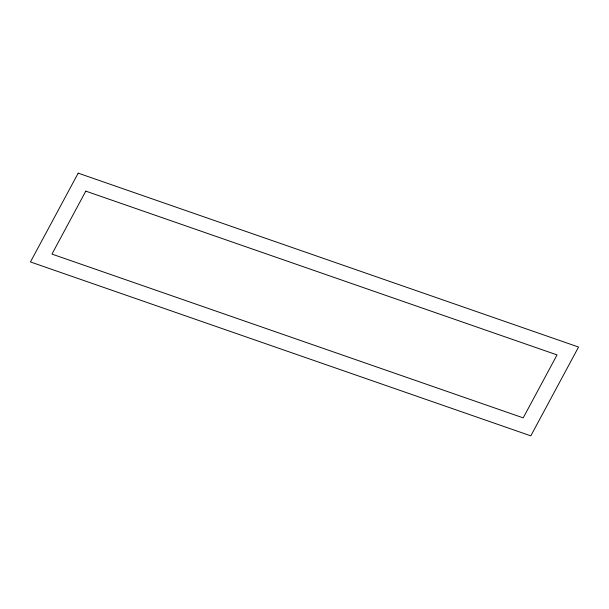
<?xml version="1.0" encoding="UTF-8"?>
<svg xmlns="http://www.w3.org/2000/svg" width="609" height="609" viewBox="0 0 609 609"><rect width="100%" height="100%" fill="white"/><g stroke="black" fill="none" stroke-linecap="round" stroke-linejoin="round"><path stroke-width="0.91" d="M78.188 173.146L30.45 261.954L530.812 435.854L578.55 347.046L78.188 173.146M85.8 191.127L51.955 254.09L523.2 417.873L557.045 354.91L85.8 191.127"/></g></svg>
